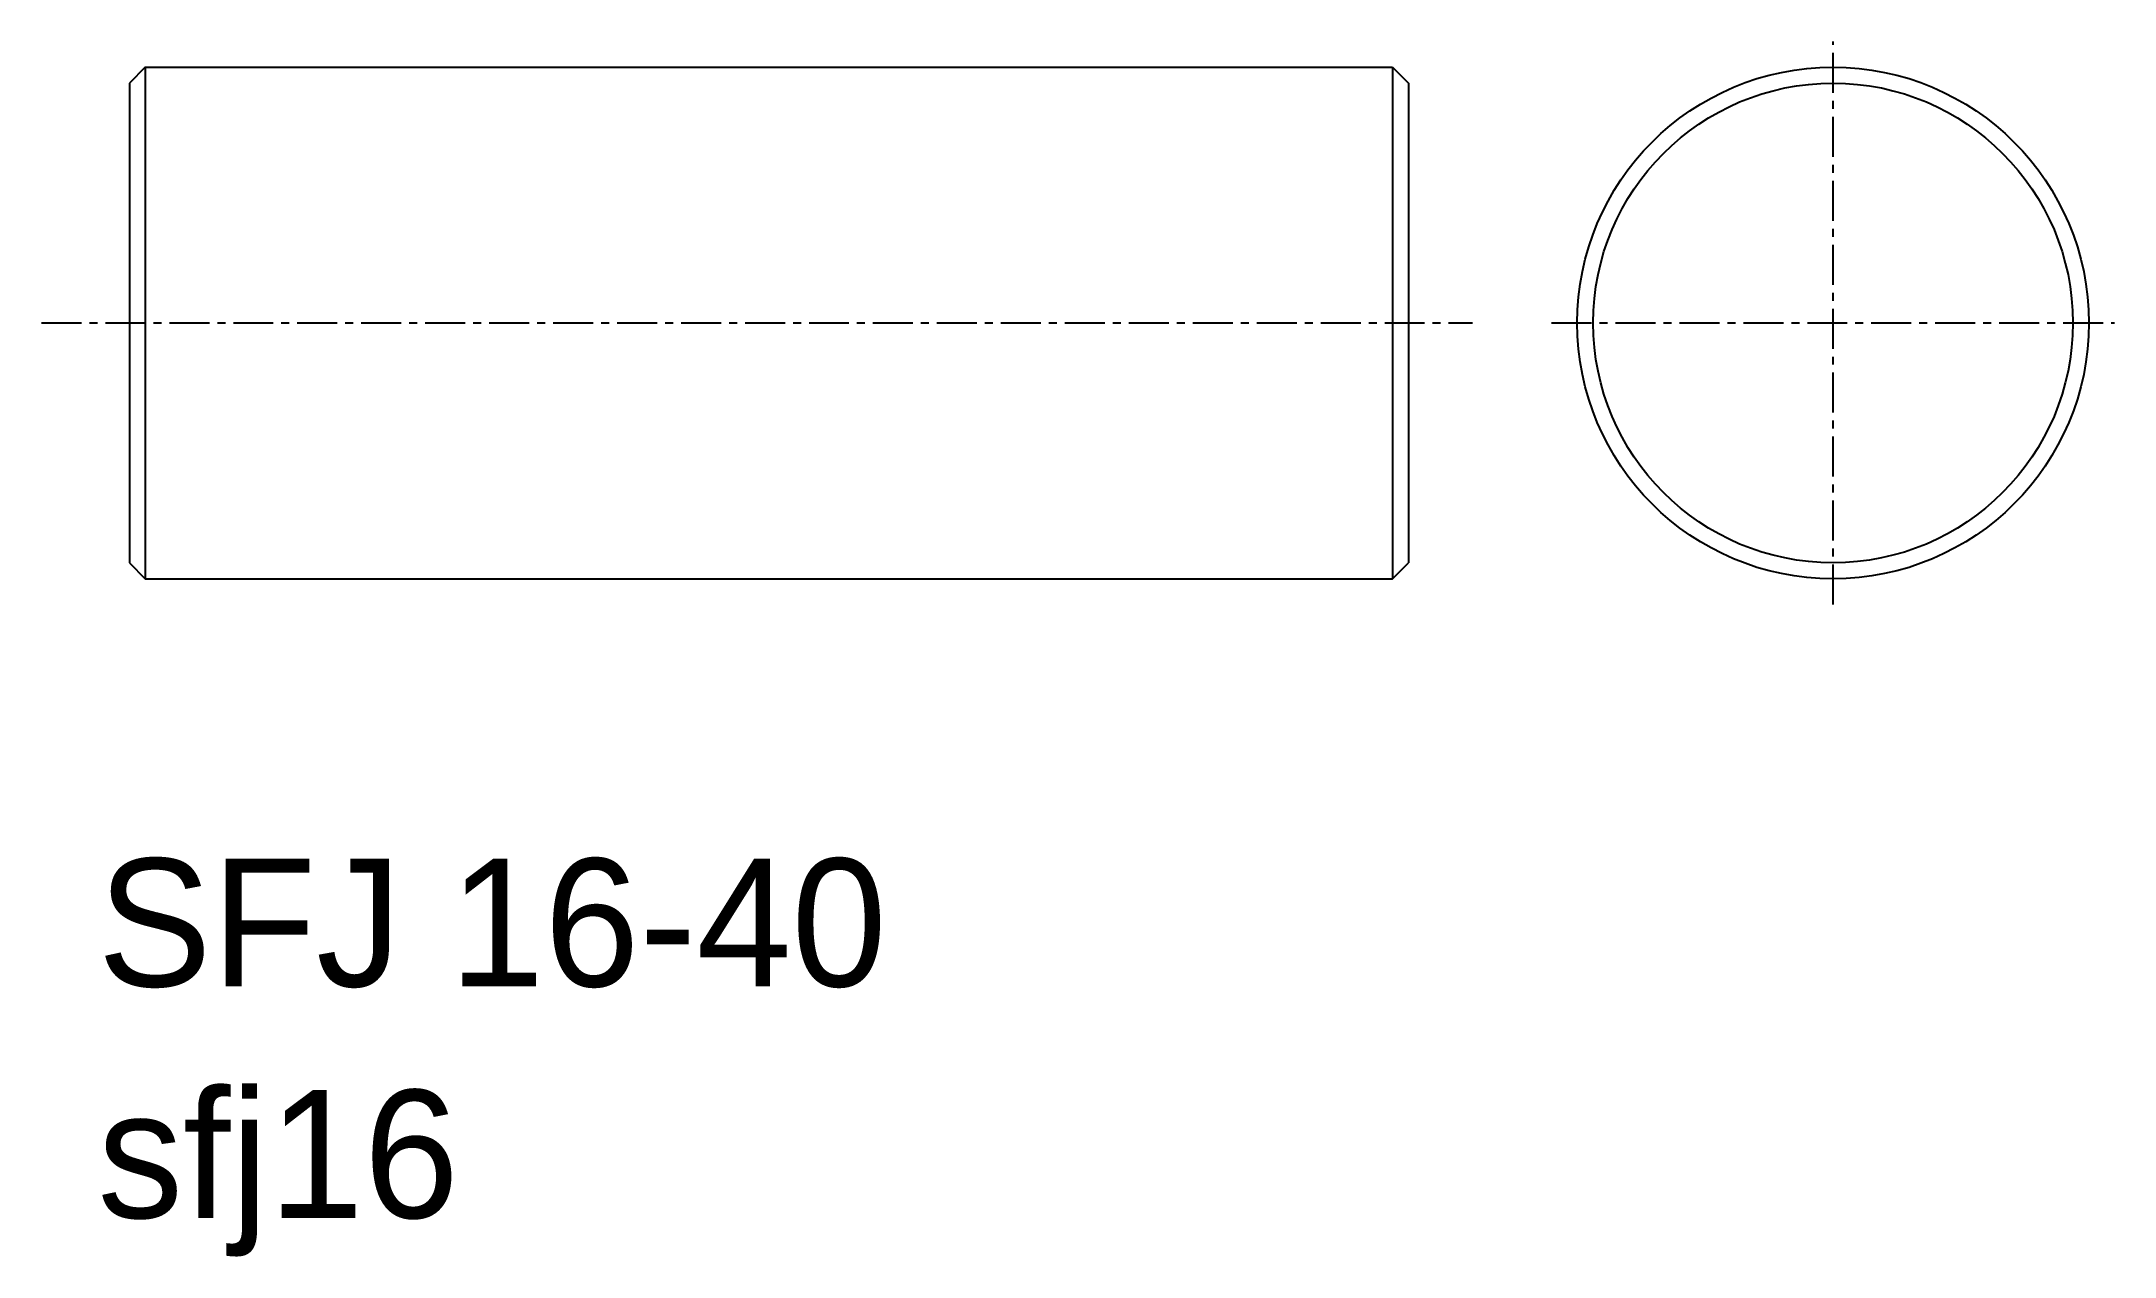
# Model space of a CAD drawing. Extents: x 64.6 to 129.4, y 70.6 to 108.6.
import ezdxf

# ---------------------------------------------------------------- set-up
doc = ezdxf.new("R2010")
doc.units = 0
doc.linetypes.add('CENTER', pattern=[2, 1.25, -0.25, 0.25, -0.25])
doc.layers.get('0').update_dxf_attribs({"linetype": 'CONTINUOUS'})
doc.layers.add('CENTER', color=1, linetype='CENTER')

msp = doc.modelspace()

# ---------------------------------------------------------------- linework, layer by layer
at = {"color": 7, "linetype": 'CONTINUOUS'}
for p, q in [((67.823, 107.75), (67.323, 107.25)), ((67.823, 107.75), (67.823, 91.75)), ((67.823, 107.75), (106.823, 107.75)), ((106.823, 107.75), (106.823, 91.75)), ((106.823, 107.75), (107.323, 107.25)), ((67.323, 107.25), (67.323, 92.25)), ((107.323, 107.25), (107.323, 92.25)), ((67.323, 92.25), (67.823, 91.75)), ((106.823, 91.75), (107.323, 92.25)), ((67.823, 91.75), (106.823, 91.75))]:
    msp.add_line(p, q, dxfattribs=at)
for p, q in [((77.573, 91.75), (77.573, 91.75)), ((87.323, 91.75), (87.323, 91.75))]:
    msp.add_line(p, q)
for radius in [8, 7.5]:
    msp.add_circle((120.594, 99.75), radius, dxfattribs=at)
at = {"layer": 'CENTER', "color": 1, "linetype": 'CENTER'}
for p, q in [((120.594, 90.947), (120.594, 108.553)), ((64.575, 99.75), (109.323, 99.75)), ((111.791, 99.75), (129.396, 99.75))]:
    msp.add_line(p, q, dxfattribs=at)

# ---------------------------------------------------------------- texts
at = {"color": 7, "linetype": 'CONTINUOUS'}
for s, p in [('SFJ 16-40', (66.328, 79.005)), ('sfj16', (66.328, 71.767))]:
    msp.add_text(s, height=4, dxfattribs=at).set_placement(p)

doc.saveas('drawing.dxf')
